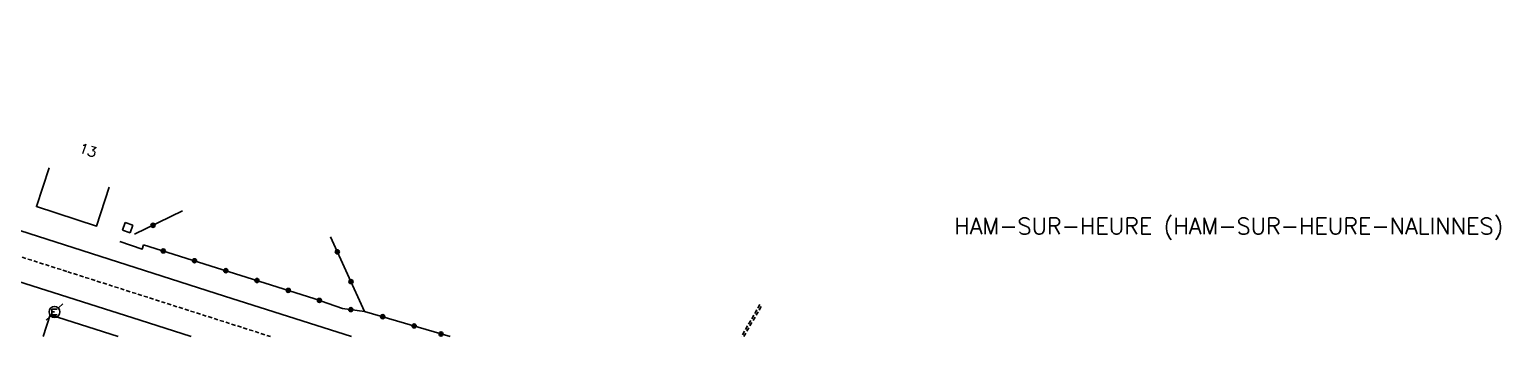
# Model space of a CAD drawing. Header units: millimetres. Extents: x 151000 to 152000, y 111999 to 113000.
# Drawn here: x 151803.9 to 151983.5, y 112000 to 112037.5 of the extents above; entities that cross this region are included whole.
import ezdxf
from ezdxf.enums import TextEntityAlignment as Align

# ---------------------------------------------------------------- set-up
doc = ezdxf.new("R2010")
doc.units = ezdxf.units.MM
doc.linetypes.add('DASHED', pattern=[0.75, 0.5, -0.25])
doc.layers.get('0').update_dxf_attribs({"linetype": 'CONTINUOUS'})
for name, color, linetype in [('W0001', 6, 'DASHED'), ('W0008', 7, 'CONTINUOUS'), ('W0100', 7, 'CONTINUOUS'), ('W0112', 1, 'DASHED'), ('W0322', 7, 'CONTINUOUS'), ('W0334', 7, 'CONTINUOUS'), ('W0471', 7, 'CONTINUOUS'), ('W0980', 7, 'CONTINUOUS'), ('W0991', 7, 'CONTINUOUS')]:
    doc.layers.add(name, color=color, linetype=linetype)
doc.styles.get("Standard").update_dxf_attribs({"font": 'romans.shx', "width": 0.85})

# ---------------------------------------------------------------- blocks, each defined once
blk = doc.blocks.new('t322o')
at = {"color": 0, "linetype": 'Continuous'}
for radius in [0.25, 0.15]:
    blk.add_circle((0, 0), radius, dxfattribs=at)
blk = doc.blocks.new('t112o')
at = {"color": 0, "linetype": 'Continuous'}
for p, q in [((-0.5, 0.5), (0.5, 0.5)), ((-0.5, -0.5), (-0.5, 0.5)), ((0.5, 0.5), (0.5, -0.5)), ((0.5, -0.5), (-0.5, -0.5))]:
    blk.add_line(p, q, dxfattribs=at)
blk = doc.blocks.new('T471')
for p, q in [((-0.333334, 0.333334), (-0.333334, -0.333334)), ((-0.333334, 0.333334), (0.333334, 0.333334)), ((-0.333334, 0), (0, 0)), ((0.500001, 0.500001), (1.000002, 1.000002)), ((-0.500001, -0.500001), (-1.000002, -1.000002)), ((-0.333334, -0.333334), (0.333334, -0.333334))]:
    blk.add_line(p, q)
blk.add_ellipse((0, 0), major_axis=(0.471405, 0.471405), ratio=1, start_param=5.4977871438, end_param=11.780972451)

msp = doc.modelspace()

# ---------------------------------------------------------------- linework, layer by layer
at = {"layer": 'W0001'}
msp.add_lwpolyline([(151833.36, 112000), (151808.49, 112007.95), (151724.98, 112034.69)], dxfattribs=at)
at = {"layer": 'W0008', "flags": 128}
for points in [[(151725.87, 112037.51), (151760.48, 112026.51), (151827.74, 112004.95), (151843.25, 112000)], [(151823.68, 112000), (151817.44, 112002), (151749.55, 112023.58), (151724.04, 112031.74)]]:
    msp.add_lwpolyline(points, dxfattribs=at)
at = {"layer": 'W0100', "flags": 128}
for points in [[(151806.32, 112020.62), (151804.77, 112015.87), (151812.11, 112013.49), (151813.65, 112018.24)], [(151814.77, 112000), (151806.46, 112002.65), (151805.61, 112000)]]:
    msp.add_lwpolyline(points, dxfattribs=at)
at = {"layer": 'W0112'}
for points in [[(151893.09, 112003.91), (151890.83, 112000)], [(151891.12, 112000), (151893.31, 112003.79)]]:
    msp.add_lwpolyline(points, dxfattribs=at)
at = {"layer": 'W0322'}
msp.add_line((151840.67, 112012.17), (151844.83, 112003.08), dxfattribs=at)
at = {"layer": 'W0322', "flags": 128}
for points in [[(151816.74, 112012.49), (151822.59, 112015.34)], [(151817.86, 112011.22), (151838.65, 112004.65), (151842.15, 112003.43), (151844.83, 112003.08), (151855.26, 112000)]]:
    msp.add_lwpolyline(points, dxfattribs=at)
at = {"layer": 'W0334', "flags": 128}
msp.add_lwpolyline([(151814.94, 112011.6), (151817.69, 112010.69), (151817.86, 112011.22)], dxfattribs=at)

# ---------------------------------------------------------------- block references
at = {"layer": 'W0112', "rotation": 341.1774672793306}
msp.add_blockref('t112o', (151815.91, 112013.31), dxfattribs=at)
at = {"layer": 'W0322'}
for p, rotation in [((151819, 112013.59), 26.0207572208251), ((151820.26, 112010.46), 342.4550191906781), ((151841.5, 112010.35), 294.6109538148146), ((151824.07, 112009.26), 342.4550191906781), ((151827.89, 112008.05), 342.4550191906781), ((151831.7, 112006.85), 342.4550191906781), ((151843.17, 112006.72), 294.6109538148146), ((151835.51, 112005.64), 342.4550191906781), ((151839.32, 112004.42), 340.8522687642217), ((151843.15, 112003.3), 352.5112683367442), ((151847.04, 112002.43), 343.5381429066366), ((151850.88, 112001.3), 343.5381429066366), ((151854.17, 112000.32), 343.5381429066366)]:
    msp.add_blockref('t322o', p, dxfattribs=dict(at, rotation=rotation))
at = {"layer": 'W0471'}
msp.add_blockref('T471', (151806.98, 112003.01), dxfattribs=at)

# ---------------------------------------------------------------- texts
at = {"layer": 'W0980'}
msp.add_text('HAM-SUR-HEURE (HAM-SUR-HEURE-NALINNES)', height=2, dxfattribs=at).set_placement((151950.33, 112013.35), align=Align.MIDDLE)
at = {"layer": 'W0991'}
msp.add_text('13', height=1.25, rotation=342.0245, dxfattribs=at).set_placement((151811.06, 112022.76), align=Align.MIDDLE)

doc.saveas('drawing.dxf')
